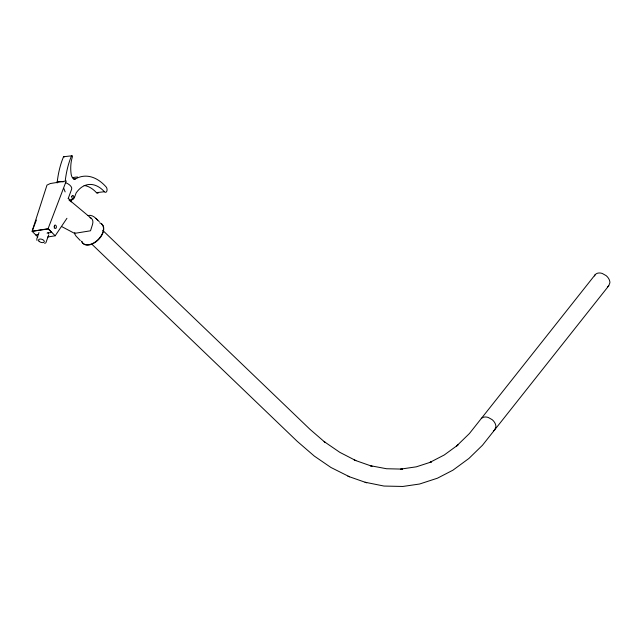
<?xml version="1.0" encoding="UTF-8"?>
<svg xmlns="http://www.w3.org/2000/svg" width="642" height="642" viewBox="0 0 642 642"><rect width="100%" height="100%" fill="white"/><g stroke="black" fill="none" stroke-linecap="round" stroke-linejoin="round"><path stroke-width="0.96" d="M61.431 226.425L74.536 233.367L74.825 232.444M32.365 230.43L46.986 185.097L50.285 183.54L66.262 180.964L48.078 228.713L32.1 231.289L36.377 220.062M38.993 232.516L36.779 238.968L36.995 240.445M48.768 234.803L45.863 242.78M68.204 198.563L71.615 189.246A8.458 4.029 20.1 0 0 65.315 182.529M594.444 275.94L595.286 274.567A8.932 6.227 38.4 0 1 602.244 273.444L606.16 275.651A8.659 6.043 38.4 0 1 609.9 282.801L608.72 285.826L482.487 445.243L468.925 458.444L452.947 470.177L437.475 478.186L419.563 484.02L402.847 486.459L383.956 486.05L365.057 482.23M47.669 237.002L55.188 235.783L66.937 218.296M102.728 230.366L309.982 429.321L325.325 442.595L324.146 441.6L339.827 452.345L355.853 460.603L354.232 460.041L372.055 466.285L370.386 465.699L386.54 468.74L402.526 469.109L400.688 469.109L416.337 466.822L431.488 461.903L429.755 462.481L444.272 454.969L457.979 444.954L456.606 446.005L469.406 433.543L595.286 274.567M44.707 243.382L45.189 243.23M55.188 235.783L48.311 228.961L32.1 231.289L35.791 234.964L38.616 234.515M47.075 233.15L51.777 232.388L48.078 228.713M74.536 233.367L90.514 230.791L92.488 224.548A10.152 6.219 -45.1 0 0 89.984 217.646M57.122 182.97A75.275 44.579 83.5 0 1 63.534 156.752L71.527 155.837A0.843 0.498 83.5 0 1 72.201 155.701A0.843 0.498 83.5 0 1 72.402 156.841A26.362 15.609 83.5 0 0 71.134 174.151A5.529 3.274 83.5 0 0 75.371 178.99A55.974 33.151 83.5 0 1 106.171 187.007A2.961 1.749 83.5 0 1 106.837 191.123A2.961 1.749 83.5 0 1 104.421 191.733L96.428 192.648A39.852 23.602 83.5 0 0 84.102 185.474M73.597 179.19L75.371 178.99M87.922 215.495C92.833 214.348 96.188 218.681 99.261 221.65M91.991 244.313L297.246 441.351L314.323 456.093L330.927 467.472L349.521 476.781M347.9 476.22L366.734 482.816M69.336 200.015L91.124 218.2M68.975 199.943L71.15 201.877A2.985 1.741 85 0 0 71.567 199.333M95.931 218.44L96.565 219.05M97.094 219.556L97.728 220.158M35.791 234.964L37.838 237.002M80.29 240.549L75.981 236.031L74.552 233.68M63.935 188.604L65.131 191.91M54.257 226.465L54.393 227.332A1.693 1.019 80.8 0 1 54.257 228.127M493.409 430.822A8.932 6.235 38.4 0 0 494.717 429.843L495.897 426.81A8.659 6.043 38.4 0 0 492.165 419.659L488.249 417.461A8.932 6.235 38.4 0 0 481.291 418.576M608.72 285.826A8.932 6.227 38.4 0 1 607.412 286.805M63.534 156.752A0.843 0.498 83.5 0 1 64.393 156.937M104.421 191.733A39.852 23.602 83.5 0 0 76.093 193.033L74.504 197.327A8.017 4.751 83.5 0 1 68.221 198.346M65.299 180.378A75.275 44.579 83.5 0 1 71.527 155.837M72.361 177.786A55.974 33.151 83.5 0 1 77.586 177.064M98.202 192.985A2.961 1.749 83.5 0 1 96.428 192.648M56.496 182.368A8.458 4.029 20.1 0 1 63.213 181.879M99.63 222.822A13.45 8.242 -45.1 0 1 98.338 239.346A13.45 8.242 -45.1 0 1 81.622 241.215M101.38 223.673A13.538 8.298 -45.1 0 1 97.608 240.493A13.538 8.298 -45.1 0 1 81.743 241.456M47.973 232.548A4.992 2.664 18.9 0 1 48.551 233.327M71.872 196.356A1.717 1.019 83.5 0 0 73.019 198.843A1.717 1.019 83.5 0 0 73.629 196.195A1.717 1.019 83.5 0 0 71.872 196.356M39.05 241.232A3.009 1.605 18.9 0 0 44.041 242.162A3.009 1.605 18.9 0 0 41.168 239.113A3.009 1.605 18.9 0 0 39.05 241.232M54.442 225.687A1.693 1.019 80.8 0 0 55.356 228.4A1.693 1.019 80.8 0 0 56.255 226.144A1.693 1.019 80.8 0 0 54.442 225.687"/></g></svg>
